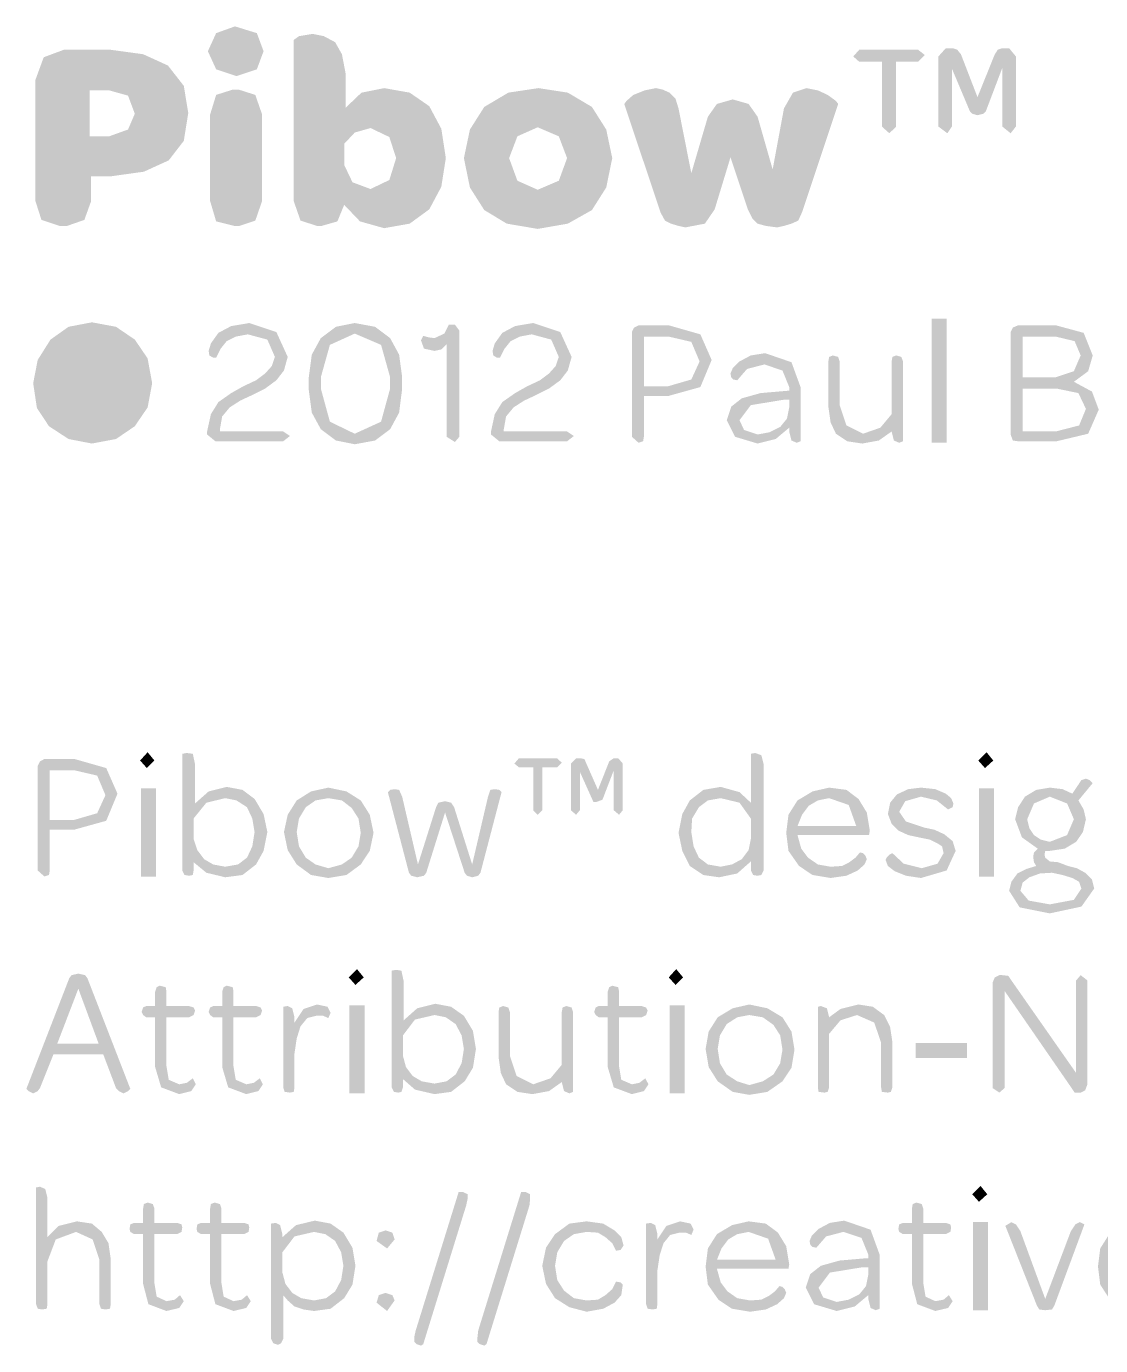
# Model space of a CAD drawing. Header units: millimetres. Extents: x 17 to 627, y 20 to 235.
# Drawn here: x 21.34 to 46.5, y 203.78 to 234.69 of the extents above; entities that cross this region are included whole.
import ezdxf

# ---------------------------------------------------------------- set-up
doc = ezdxf.new("R2010")
doc.units = ezdxf.units.MM
doc.layers.add('H', color=7, linetype='CONTINUOUS', lineweight=5)

msp = doc.modelspace()

# ---------------------------------------------------------------- hatches: boundary and pattern name
at = {"layer": 'H', "linetype": 'CONTINUOUS'}
for points in [[(26.264, 233.521), (25.788, 233.68), (25.594, 234.103), (25.788, 234.527), (26.229, 234.685), (26.741, 234.527), (26.899, 234.103), (26.741, 233.68), (26.264, 233.521), (26.264, 233.521)], [(28.787, 230.505), (28.981, 231.034), (29.404, 230.875), (29.845, 231.087), (30.004, 231.599), (29.845, 232.093), (29.404, 232.304), (29.034, 232.198), (28.787, 231.934), (28.787, 231.44), (28.981, 231.034), (28.787, 230.505), (28.628, 230.117), (28.258, 230.011), (28.152, 230.011), (27.764, 230.135), (27.605, 230.593), (27.605, 234.368), (27.728, 234.456), (28.046, 234.509), (28.31, 234.456), (28.575, 234.315), (28.734, 234.033), (28.822, 233.574), (28.822, 232.78), (29.192, 233.133), (29.722, 233.239), (30.321, 233.133), (30.78, 232.816), (31.062, 232.287), (31.168, 231.599), (31.062, 230.928), (30.78, 230.399), (30.321, 230.064), (29.722, 229.958), (29.157, 230.117), (28.787, 230.505), (28.787, 230.505)], [(22.86, 230.593), (22.701, 230.152), (22.296, 230.011), (22.119, 230.011), (21.696, 230.152), (21.555, 230.593), (21.555, 233.433), (21.749, 233.962), (22.225, 234.139), (23.301, 234.139), (24.077, 234.033), (24.659, 233.768), (25.03, 233.292), (25.135, 232.657), (25.03, 232.004), (24.677, 231.546), (24.095, 231.281), (23.336, 231.175), (22.86, 231.175), (22.825, 232.11), (23.283, 232.11), (23.724, 232.269), (23.883, 232.639), (23.724, 233.063), (23.283, 233.186), (22.825, 233.186), (22.825, 232.11), (22.86, 231.175), (22.86, 230.593)], [(40.852, 233.856), (40.711, 233.98), (40.852, 234.139), (42.228, 234.139), (42.386, 234.015), (42.228, 233.856), (41.716, 233.856), (41.716, 232.339), (41.557, 232.181), (41.381, 232.339), (41.381, 233.856), (40.852, 233.856)], [(42.704, 232.339), (42.704, 233.98), (42.88, 234.174), (43.039, 234.174), (43.145, 234.139), (43.233, 234.033), (43.621, 233.027), (44.027, 234.033), (44.097, 234.139), (44.203, 234.174), (44.362, 234.174), (44.521, 233.98), (44.521, 232.339), (44.397, 232.181), (44.203, 232.339), (44.203, 233.715), (43.815, 232.692), (43.762, 232.639), (43.621, 232.604), (43.498, 232.639), (43.445, 232.692), (43.021, 233.698), (43.021, 232.339), (42.915, 232.181), (42.704, 232.339), (42.704, 232.339)], [(25.788, 230.117), (25.647, 230.593), (25.647, 232.622), (25.788, 233.08), (26.176, 233.204), (26.317, 233.204), (26.705, 233.08), (26.864, 232.622), (26.864, 230.593), (26.705, 230.135), (26.335, 230.011), (26.211, 230.011), (25.788, 230.117), (25.788, 230.117)], [(33.32, 229.941), (33.32, 230.858), (33.814, 231.069), (34.008, 231.599), (33.814, 232.11), (33.32, 232.322), (32.844, 232.11), (32.65, 231.599), (32.844, 231.069), (33.32, 230.858), (33.32, 229.941), (32.597, 230.064), (32.068, 230.382), (31.732, 230.911), (31.591, 231.599), (31.732, 232.269), (32.068, 232.798), (32.632, 233.133), (33.338, 233.239), (34.025, 233.133), (34.59, 232.798), (34.925, 232.269), (35.066, 231.599), (34.925, 230.911), (34.59, 230.382), (34.025, 230.064), (33.32, 229.941), (33.32, 229.941)], [(36.777, 229.976), (36.618, 230.011), (36.442, 230.064), (36.301, 230.135), (36.195, 230.329), (35.348, 232.869), (35.401, 232.939), (35.56, 233.08), (35.825, 233.186), (36.089, 233.239), (36.248, 233.204), (36.407, 233.133), (36.548, 232.992), (36.618, 232.763), (36.918, 231.246), (37.306, 232.569), (37.518, 232.869), (37.888, 232.974), (38.259, 232.869), (38.47, 232.569), (38.823, 231.334), (39.088, 232.763), (39.299, 233.133), (39.617, 233.239), (39.882, 233.186), (40.111, 233.08), (40.305, 232.939), (40.358, 232.869), (39.511, 230.329), (39.423, 230.135), (39.264, 230.064), (39.088, 230.011), (38.929, 229.976), (38.664, 230.011), (38.47, 230.064), (38.347, 230.188), (38.241, 230.399), (37.835, 231.616), (37.465, 230.399), (37.236, 230.064), (36.777, 229.976), (36.777, 229.976)], [(42.545, 224.931), (42.898, 224.931), (42.898, 227.842), (42.545, 227.842), (42.545, 224.931)], [(22.878, 224.913), (22.331, 225.019), (21.872, 225.319), (21.59, 225.743), (21.502, 226.325), (21.608, 226.871), (21.908, 227.348), (22.331, 227.648), (22.878, 227.753), (23.442, 227.648), (23.883, 227.348), (24.183, 226.907), (24.289, 226.325), (24.183, 225.76), (23.883, 225.319), (23.442, 225.019), (22.878, 224.913), (22.878, 224.913)], [(22.878, 225.108), (23.354, 225.213), (23.724, 225.443), (23.971, 225.813), (24.042, 226.325), (23.971, 226.801), (23.707, 227.189), (23.336, 227.453), (22.878, 227.542), (22.401, 227.453), (22.031, 227.189), (21.802, 226.818), (21.713, 226.325), (21.819, 225.848), (22.066, 225.443), (22.437, 225.213), (22.878, 225.108), (22.878, 225.108)], [(27.358, 225.196), (27.517, 225.09), (27.358, 224.966), (25.77, 224.966), (25.576, 225.125), (25.576, 225.196), (25.665, 225.601), (25.841, 225.884), (26.141, 226.095), (26.423, 226.254), (26.723, 226.395), (26.935, 226.554), (27.093, 226.73), (27.164, 226.942), (26.988, 227.348), (26.529, 227.471), (26.247, 227.418), (26.035, 227.312), (25.894, 227.136), (25.788, 226.924), (25.718, 226.924), (25.629, 226.977), (25.612, 227.083), (25.665, 227.259), (25.841, 227.506), (26.141, 227.665), (26.564, 227.736), (27.199, 227.524), (27.464, 226.942), (27.376, 226.624), (27.199, 226.395), (26.935, 226.201), (26.617, 226.042), (26.353, 225.919), (26.106, 225.76), (25.929, 225.548), (25.876, 225.249), (25.876, 225.196), (27.358, 225.196)], [(29.034, 224.896), (29.034, 225.143), (29.651, 225.425), (29.863, 226.201), (29.863, 226.466), (29.651, 227.224), (29.034, 227.489), (28.452, 227.224), (28.24, 226.466), (28.24, 226.201), (28.452, 225.425), (29.034, 225.143), (29.034, 224.896), (28.593, 224.984), (28.24, 225.249), (28.028, 225.637), (27.958, 226.166), (27.958, 226.466), (28.028, 226.995), (28.24, 227.383), (28.593, 227.648), (29.034, 227.736), (29.51, 227.648), (29.863, 227.383), (30.074, 226.995), (30.145, 226.466), (30.145, 226.201), (30.074, 225.637), (29.863, 225.249), (29.51, 224.984), (29.034, 224.896), (29.034, 224.896)], [(31.062, 227.118), (30.903, 227.083), (30.656, 227.136), (30.586, 227.33), (30.639, 227.436), (30.762, 227.401), (30.903, 227.383), (31.133, 227.489), (31.238, 227.7), (31.38, 227.7), (31.485, 227.559), (31.485, 225.072), (31.38, 224.949), (31.186, 225.072), (31.186, 227.242), (31.062, 227.118), (31.062, 227.118)], [(34.008, 225.196), (34.167, 225.09), (34.008, 224.966), (32.42, 224.966), (32.226, 225.125), (32.226, 225.196), (32.314, 225.601), (32.491, 225.884), (32.791, 226.095), (33.073, 226.254), (33.373, 226.395), (33.584, 226.554), (33.743, 226.73), (33.814, 226.942), (33.637, 227.348), (33.179, 227.471), (32.897, 227.418), (32.685, 227.312), (32.544, 227.136), (32.438, 226.924), (32.367, 226.924), (32.279, 226.977), (32.262, 227.083), (32.314, 227.259), (32.491, 227.506), (32.791, 227.665), (33.214, 227.736), (33.849, 227.524), (34.114, 226.942), (34.025, 226.624), (33.849, 226.395), (33.584, 226.201), (33.267, 226.042), (33.002, 225.919), (32.755, 225.76), (32.579, 225.548), (32.526, 225.249), (32.526, 225.196), (34.008, 225.196)], [(35.807, 225.072), (35.789, 224.966), (35.683, 224.931), (35.525, 225.072), (35.525, 227.524), (35.578, 227.63), (35.683, 227.683), (36.389, 227.683), (37.13, 227.471), (37.394, 226.871), (37.13, 226.236), (36.371, 226.025), (36.371, 226.254), (36.918, 226.413), (37.112, 226.836), (36.918, 227.295), (36.389, 227.418), (35.807, 227.418), (35.807, 226.254), (36.371, 226.254), (36.371, 226.025), (35.807, 226.025), (35.807, 225.072)], [(44.45, 224.984), (44.397, 225.125), (44.397, 227.524), (44.45, 227.63), (44.573, 227.683), (45.455, 227.683), (46.108, 227.506), (46.32, 226.977), (46.214, 226.607), (45.879, 226.36), (45.879, 226.607), (46.038, 226.977), (45.896, 227.312), (45.455, 227.418), (44.679, 227.418), (44.679, 226.466), (45.455, 226.466), (45.879, 226.607), (45.879, 226.36), (46.302, 226.131), (46.461, 225.707), (46.214, 225.143), (45.473, 224.966), (45.455, 225.196), (46.002, 225.337), (46.161, 225.725), (45.985, 226.095), (45.473, 226.201), (44.679, 226.201), (44.679, 225.196), (45.455, 225.196), (45.473, 224.966), (44.573, 224.966), (44.45, 224.984), (44.45, 224.984)], [(22.913, 225.548), (22.613, 225.637), (22.384, 225.76), (22.225, 226.007), (22.172, 226.325), (22.225, 226.607), (22.384, 226.854), (22.613, 227.013), (22.913, 227.083), (23.195, 227.013), (23.407, 226.907), (23.495, 226.748), (23.46, 226.66), (23.354, 226.607), (23.178, 226.766), (22.913, 226.854), (22.719, 226.801), (22.56, 226.695), (22.454, 226.536), (22.437, 226.325), (22.454, 226.113), (22.56, 225.954), (22.719, 225.848), (22.931, 225.795), (23.195, 225.866), (23.354, 226.06), (23.442, 226.025), (23.495, 225.919), (23.407, 225.743), (23.23, 225.601), (22.913, 225.548), (22.913, 225.548)], [(39.211, 226.236), (39.053, 226.624), (38.629, 226.766), (38.223, 226.66), (37.994, 226.395), (37.906, 226.413), (37.853, 226.466), (37.835, 226.554), (37.888, 226.677), (38.047, 226.836), (38.312, 226.977), (38.647, 227.03), (39.264, 226.818), (39.476, 226.236), (39.476, 224.966), (39.388, 224.931), (39.264, 224.984), (39.211, 225.196), (39.211, 225.284), (38.894, 225.019), (38.753, 225.178), (39, 225.302), (39.158, 225.496), (39.211, 225.76), (39.211, 225.937), (39.07, 225.937), (38.312, 225.813), (38.047, 225.46), (38.153, 225.231), (38.47, 225.125), (38.753, 225.178), (38.894, 225.019), (38.47, 224.913), (37.941, 225.072), (37.747, 225.46), (37.853, 225.778), (38.1, 225.972), (38.541, 226.095), (39.158, 226.148), (39.211, 226.148), (39.211, 226.236)], [(41.31, 224.984), (40.922, 224.913), (40.569, 224.966), (40.305, 225.143), (40.181, 225.407), (40.128, 225.778), (40.128, 226.836), (40.146, 226.942), (40.234, 226.977), (40.358, 226.942), (40.393, 226.836), (40.393, 225.813), (40.552, 225.337), (40.94, 225.143), (41.346, 225.284), (41.61, 225.601), (41.61, 226.836), (41.628, 226.942), (41.716, 226.977), (41.839, 226.942), (41.875, 226.836), (41.875, 224.966), (41.787, 224.931), (41.663, 224.984), (41.61, 225.196), (41.31, 224.984), (41.31, 224.984)], [(24.165, 217.311), (24.007, 217.488), (24.183, 217.682), (24.342, 217.488), (24.165, 217.311), (24.165, 217.311)], [(25.259, 214.912), (25.241, 214.806), (25.153, 214.789), (25.047, 214.806), (24.994, 214.912), (24.994, 217.646), (25.1, 217.664), (25.241, 217.646), (25.294, 217.399), (25.294, 216.482), (25.612, 216.764), (26.035, 216.87), (26.405, 216.8), (26.688, 216.588), (26.899, 216.235), (26.988, 215.812), (26.899, 215.371), (26.723, 215.053), (26.405, 214.806), (26, 214.753), (26, 215), (26.3, 215.053), (26.511, 215.212), (26.635, 215.477), (26.688, 215.812), (26.635, 216.129), (26.511, 216.394), (26.264, 216.553), (26, 216.606), (25.559, 216.5), (25.259, 216.129), (25.259, 215.653), (25.347, 215.388), (25.506, 215.177), (25.718, 215.053), (26, 215), (26, 214.753), (25.559, 214.859), (25.259, 215.106), (25.259, 214.912)], [(38.312, 217.646), (38.418, 217.664), (38.559, 217.611), (38.612, 217.399), (38.612, 214.912), (38.559, 214.806), (38.47, 214.789), (38.365, 214.806), (38.312, 214.912), (38.312, 215.124), (38.1, 215.177), (38.259, 215.388), (38.312, 215.653), (38.312, 216.129), (38.047, 216.5), (37.606, 216.606), (37.306, 216.553), (37.095, 216.394), (36.936, 216.129), (36.918, 215.812), (36.971, 215.477), (37.095, 215.212), (37.306, 215.053), (37.606, 215), (37.871, 215.053), (38.1, 215.177), (38.312, 215.124), (37.994, 214.842), (37.571, 214.753), (37.2, 214.806), (36.883, 215.018), (36.707, 215.371), (36.618, 215.794), (36.707, 216.235), (36.883, 216.553), (37.2, 216.8), (37.606, 216.87), (38.047, 216.747), (38.312, 216.5), (38.312, 217.646)], [(43.797, 217.311), (43.639, 217.488), (43.833, 217.682), (43.991, 217.488), (43.797, 217.311), (43.797, 217.311)], [(21.89, 214.912), (21.872, 214.806), (21.766, 214.771), (21.608, 214.912), (21.608, 217.364), (21.661, 217.47), (21.766, 217.523), (22.472, 217.523), (23.213, 217.311), (23.477, 216.711), (23.213, 216.076), (22.454, 215.865), (22.454, 216.094), (23.001, 216.253), (23.195, 216.676), (23.001, 217.135), (22.472, 217.258), (21.89, 217.258), (21.89, 216.094), (22.454, 216.094), (22.454, 215.865), (21.89, 215.865), (21.89, 214.912)], [(32.879, 217.329), (32.773, 217.417), (32.879, 217.54), (33.778, 217.54), (33.884, 217.435), (33.778, 217.329), (33.426, 217.329), (33.426, 216.323), (33.32, 216.218), (33.214, 216.323), (33.214, 217.329), (32.879, 217.329)], [(34.096, 216.323), (34.096, 217.417), (34.219, 217.54), (34.325, 217.54), (34.413, 217.523), (34.731, 216.8), (34.996, 217.47), (35.101, 217.54), (35.207, 217.54), (35.313, 217.417), (35.313, 216.323), (35.225, 216.218), (35.101, 216.323), (35.101, 217.258), (34.837, 216.57), (34.696, 216.517), (34.625, 216.517), (34.308, 217.223), (34.308, 216.323), (34.219, 216.218), (34.096, 216.323), (34.096, 216.323)], [(45.985, 216.923), (46.055, 217.029), (46.161, 217.064), (46.249, 217.029), (46.32, 216.958), (45.985, 216.553), (46.108, 216.341), (46.161, 216.112), (46.09, 215.812), (45.932, 215.583), (45.667, 215.424), (45.314, 215.371), (45.314, 215.583), (45.72, 215.741), (45.879, 216.112), (45.72, 216.482), (45.314, 216.641), (44.944, 216.482), (44.785, 216.112), (44.838, 215.9), (44.944, 215.741), (45.103, 215.635), (45.314, 215.583), (45.314, 215.371), (45.208, 215.371), (45.191, 215.283), (45.208, 215.212), (45.314, 215.124), (45.508, 215.106), (45.738, 215.018), (45.949, 214.965), (46.143, 214.859), (46.302, 214.701), (46.355, 214.489), (46.055, 214.066), (45.314, 213.907), (44.609, 214.048), (44.362, 214.436), (44.415, 214.648), (44.556, 214.842), (44.768, 214.948), (44.997, 215.018), (45.085, 214.842), (44.838, 214.753), (44.679, 214.63), (44.626, 214.436), (44.82, 214.207), (45.314, 214.118), (45.879, 214.224), (46.055, 214.489), (46.002, 214.648), (45.843, 214.736), (45.614, 214.806), (45.367, 214.859), (45.085, 214.842), (44.997, 215.018), (44.944, 215.106), (44.926, 215.23), (44.944, 215.336), (45.032, 215.424), (44.662, 215.688), (44.503, 216.112), (44.573, 216.394), (44.732, 216.641), (44.997, 216.8), (45.314, 216.853), (45.614, 216.817), (45.843, 216.711), (45.985, 216.923)], [(24.024, 214.771), (24.377, 214.771), (24.377, 216.835), (24.024, 216.835), (24.024, 214.771)], [(28.416, 214.736), (28.011, 214.806), (27.675, 215.053), (27.464, 215.388), (27.376, 215.812), (27.464, 216.218), (27.675, 216.553), (28.011, 216.764), (28.116, 216.553), (27.887, 216.394), (27.728, 216.129), (27.675, 215.812), (27.728, 215.477), (27.887, 215.212), (28.116, 215.053), (28.416, 214.965), (28.734, 215.053), (28.963, 215.212), (29.122, 215.477), (29.175, 215.794), (29.122, 216.129), (28.963, 216.376), (28.734, 216.553), (28.416, 216.606), (28.116, 216.553), (28.011, 216.764), (28.416, 216.853), (28.84, 216.764), (29.175, 216.553), (29.386, 216.218), (29.475, 215.794), (29.386, 215.371), (29.175, 215.053), (28.84, 214.806), (28.416, 214.736), (28.416, 214.736)], [(30.498, 214.753), (30.357, 214.789), (30.304, 214.859), (29.81, 216.747), (29.863, 216.8), (29.968, 216.817), (30.074, 216.8), (30.145, 216.641), (30.515, 215.053), (30.939, 216.394), (30.992, 216.5), (31.15, 216.535), (31.291, 216.5), (31.362, 216.394), (31.785, 215.053), (32.156, 216.641), (32.209, 216.8), (32.314, 216.817), (32.42, 216.8), (32.473, 216.747), (31.979, 214.859), (31.926, 214.789), (31.785, 214.753), (31.662, 214.789), (31.609, 214.859), (31.15, 216.27), (30.709, 214.859), (30.656, 214.789), (30.498, 214.753), (30.498, 214.753)], [(39.493, 215.424), (39.652, 215.212), (39.882, 215.053), (40.181, 215), (40.446, 215.018), (40.622, 215.106), (40.763, 215.212), (40.869, 215.336), (40.94, 215.318), (40.993, 215.265), (41.028, 215.177), (40.975, 215.053), (40.816, 214.912), (40.552, 214.789), (40.181, 214.736), (39.758, 214.806), (39.441, 215.018), (39.194, 215.371), (39.141, 215.794), (39.194, 216.218), (39.405, 216.553), (39.758, 216.764), (40.146, 216.853), (40.552, 216.8), (40.834, 216.588), (41.028, 216.27), (41.099, 215.847), (41.081, 215.741), (40.975, 215.741), (39.405, 215.741), (39.405, 215.953), (40.781, 215.953), (40.605, 216.447), (40.146, 216.606), (39.882, 216.553), (39.67, 216.429), (39.511, 216.218), (39.405, 215.953), (39.405, 215.741), (39.493, 215.424), (39.493, 215.424)], [(42.298, 214.736), (41.945, 214.789), (41.681, 214.895), (41.522, 215.018), (41.469, 215.159), (41.504, 215.23), (41.557, 215.283), (41.628, 215.318), (41.892, 215.071), (42.316, 214.965), (42.686, 215.071), (42.827, 215.318), (42.792, 215.477), (42.686, 215.547), (42.51, 215.635), (42.245, 215.688), (41.998, 215.741), (41.769, 215.847), (41.61, 216.006), (41.522, 216.235), (41.575, 216.5), (41.734, 216.694), (41.998, 216.817), (42.298, 216.853), (42.633, 216.817), (42.88, 216.711), (43.004, 216.606), (43.057, 216.482), (43.039, 216.394), (42.933, 216.341), (42.668, 216.553), (42.298, 216.641), (41.928, 216.535), (41.787, 216.288), (41.945, 216.059), (42.369, 215.918), (42.616, 215.865), (42.845, 215.759), (43.039, 215.6), (43.109, 215.371), (42.898, 214.912), (42.298, 214.736), (42.298, 214.736)], [(43.656, 214.771), (44.009, 214.771), (44.009, 216.835), (43.656, 216.835), (43.656, 214.771)], [(21.978, 210.608), (22.066, 210.855), (23.036, 210.855), (22.56, 212.143), (22.066, 210.855), (21.978, 210.608), (21.661, 209.815), (21.608, 209.744), (21.502, 209.691), (21.396, 209.744), (21.343, 209.797), (22.348, 212.39), (22.401, 212.46), (22.56, 212.496), (22.719, 212.46), (22.772, 212.39), (23.777, 209.797), (23.724, 209.744), (23.618, 209.691), (23.513, 209.744), (23.442, 209.815), (23.142, 210.608), (21.978, 210.608)], [(29.051, 212.231), (28.893, 212.408), (29.087, 212.602), (29.245, 212.408), (29.051, 212.231), (29.051, 212.231)], [(30.163, 209.832), (30.127, 209.726), (30.057, 209.709), (29.951, 209.726), (29.898, 209.832), (29.898, 212.566), (30.004, 212.584), (30.127, 212.566), (30.18, 212.319), (30.18, 211.402), (30.498, 211.684), (30.921, 211.79), (31.291, 211.72), (31.591, 211.508), (31.803, 211.155), (31.873, 210.732), (31.803, 210.291), (31.609, 209.973), (31.291, 209.726), (30.903, 209.673), (30.903, 209.92), (31.186, 209.973), (31.397, 210.132), (31.538, 210.397), (31.591, 210.732), (31.538, 211.049), (31.397, 211.314), (31.168, 211.473), (30.903, 211.526), (30.445, 211.42), (30.163, 211.049), (30.163, 210.573), (30.233, 210.308), (30.392, 210.097), (30.603, 209.973), (30.903, 209.92), (30.903, 209.673), (30.445, 209.779), (30.163, 210.026), (30.163, 209.832)], [(36.548, 212.231), (36.389, 212.408), (36.565, 212.602), (36.724, 212.408), (36.548, 212.231), (36.548, 212.231)], [(43.974, 209.815), (43.974, 212.284), (44.027, 212.408), (44.133, 212.46), (44.203, 212.46), (44.344, 212.443), (44.415, 212.337), (45.932, 210.167), (45.932, 212.337), (46.038, 212.46), (46.196, 212.337), (46.196, 209.903), (46.143, 209.762), (46.038, 209.709), (45.896, 209.709), (45.826, 209.815), (44.256, 212.09), (44.256, 209.815), (44.133, 209.709), (43.974, 209.815), (43.974, 209.815)], [(24.148, 211.473), (24.077, 211.526), (24.042, 211.596), (24.077, 211.702), (24.148, 211.737), (24.359, 211.737), (24.359, 212.072), (24.395, 212.178), (24.465, 212.213), (24.606, 212.178), (24.624, 212.072), (24.624, 211.737), (25.153, 211.737), (25.259, 211.702), (25.294, 211.631), (25.259, 211.526), (25.153, 211.473), (24.624, 211.473), (24.624, 210.326), (24.677, 210.009), (24.924, 209.903), (25.1, 209.938), (25.241, 210.044), (25.312, 209.903), (25.206, 209.744), (24.924, 209.673), (24.5, 209.832), (24.359, 210.308), (24.359, 211.473), (24.148, 211.473)], [(25.718, 211.473), (25.647, 211.526), (25.612, 211.596), (25.647, 211.702), (25.718, 211.737), (25.929, 211.737), (25.929, 212.072), (25.964, 212.178), (26.035, 212.213), (26.176, 212.178), (26.194, 212.072), (26.194, 211.737), (26.723, 211.737), (26.829, 211.702), (26.864, 211.631), (26.829, 211.526), (26.723, 211.473), (26.194, 211.473), (26.194, 210.326), (26.247, 210.009), (26.494, 209.903), (26.67, 209.938), (26.811, 210.044), (26.882, 209.903), (26.776, 209.744), (26.494, 209.673), (26.07, 209.832), (25.929, 210.308), (25.929, 211.473), (25.718, 211.473)], [(34.749, 211.473), (34.678, 211.526), (34.643, 211.596), (34.678, 211.702), (34.749, 211.737), (34.96, 211.737), (34.96, 212.072), (34.996, 212.178), (35.066, 212.213), (35.207, 212.178), (35.225, 212.072), (35.225, 211.737), (35.754, 211.737), (35.86, 211.702), (35.895, 211.631), (35.86, 211.526), (35.754, 211.473), (35.225, 211.473), (35.225, 210.326), (35.278, 210.009), (35.525, 209.903), (35.701, 209.938), (35.842, 210.044), (35.913, 209.903), (35.807, 209.744), (35.525, 209.673), (35.101, 209.832), (34.96, 210.308), (34.96, 211.473), (34.749, 211.473)], [(28.152, 211.773), (28.399, 211.72), (28.469, 211.578), (28.416, 211.455), (28.293, 211.508), (28.134, 211.508), (27.922, 211.455), (27.764, 211.261), (27.675, 210.979), (27.623, 210.626), (27.623, 209.832), (27.605, 209.726), (27.517, 209.709), (27.393, 209.726), (27.358, 209.832), (27.358, 211.72), (27.464, 211.737), (27.57, 211.684), (27.623, 211.473), (27.623, 211.349), (27.834, 211.667), (28.152, 211.773), (28.152, 211.773)], [(28.91, 209.691), (29.263, 209.691), (29.263, 211.755), (28.91, 211.755), (28.91, 209.691)], [(33.584, 209.744), (33.196, 209.673), (32.844, 209.726), (32.579, 209.903), (32.456, 210.167), (32.403, 210.538), (32.403, 211.596), (32.42, 211.702), (32.508, 211.737), (32.632, 211.702), (32.667, 211.596), (32.667, 210.573), (32.826, 210.097), (33.214, 209.903), (33.62, 210.044), (33.884, 210.361), (33.884, 211.596), (33.902, 211.702), (33.99, 211.737), (34.114, 211.702), (34.149, 211.596), (34.149, 209.726), (34.061, 209.691), (33.937, 209.744), (33.884, 209.956), (33.584, 209.744), (33.584, 209.744)], [(36.407, 209.691), (36.759, 209.691), (36.759, 211.755), (36.407, 211.755), (36.407, 209.691)], [(38.276, 209.656), (37.888, 209.726), (37.536, 209.973), (37.324, 210.308), (37.253, 210.732), (37.324, 211.138), (37.536, 211.473), (37.888, 211.684), (37.994, 211.473), (37.747, 211.314), (37.588, 211.049), (37.536, 210.732), (37.588, 210.397), (37.747, 210.132), (37.994, 209.973), (38.276, 209.885), (38.594, 209.973), (38.841, 210.132), (39, 210.397), (39.053, 210.714), (39, 211.049), (38.841, 211.296), (38.594, 211.473), (38.276, 211.526), (37.994, 211.473), (37.888, 211.684), (38.276, 211.773), (38.7, 211.684), (39.053, 211.473), (39.264, 211.138), (39.335, 210.714), (39.264, 210.291), (39.053, 209.973), (38.7, 209.726), (38.276, 209.656), (38.276, 209.656)], [(40.411, 211.667), (40.834, 211.773), (41.169, 211.72), (41.434, 211.526), (41.575, 211.243), (41.628, 210.891), (41.628, 209.832), (41.593, 209.726), (41.522, 209.709), (41.381, 209.726), (41.363, 209.832), (41.363, 210.873), (41.204, 211.349), (40.799, 211.526), (40.411, 211.402), (40.146, 211.085), (40.146, 209.832), (40.111, 209.726), (40.04, 209.709), (39.899, 209.726), (39.882, 209.832), (39.882, 211.72), (39.952, 211.737), (40.093, 211.684), (40.146, 211.473), (40.411, 211.667), (40.411, 211.667)], [(42.175, 210.52), (43.374, 210.52), (43.374, 210.873), (42.175, 210.873), (42.175, 210.52)], [(22.102, 206.587), (22.525, 206.693), (22.878, 206.64), (23.107, 206.446), (23.266, 206.181), (23.319, 205.811), (23.319, 204.752), (23.301, 204.646), (23.195, 204.629), (23.089, 204.646), (23.054, 204.752), (23.054, 205.793), (22.895, 206.269), (22.507, 206.446), (22.031, 206.269), (21.837, 205.758), (21.837, 204.752), (21.819, 204.646), (21.713, 204.629), (21.608, 204.646), (21.572, 204.752), (21.572, 207.486), (21.661, 207.504), (21.784, 207.451), (21.837, 207.239), (21.837, 206.322), (22.102, 206.587), (22.102, 206.587)], [(30.586, 203.782), (30.48, 203.817), (30.427, 203.87), (30.427, 203.976), (30.462, 204.135), (31.468, 207.38), (31.574, 207.38), (31.679, 207.328), (31.679, 207.222), (31.644, 207.063), (30.639, 203.817), (30.586, 203.782), (30.586, 203.782)], [(32.068, 203.782), (31.962, 203.817), (31.909, 203.87), (31.909, 203.976), (31.926, 204.135), (32.932, 207.38), (33.038, 207.38), (33.143, 207.328), (33.143, 207.222), (33.126, 207.063), (32.12, 203.817), (32.068, 203.782), (32.068, 203.782)], [(43.656, 207.151), (43.498, 207.328), (43.692, 207.522), (43.85, 207.328), (43.656, 207.151), (43.656, 207.151)], [(23.865, 206.393), (23.777, 206.446), (23.76, 206.516), (23.777, 206.622), (23.865, 206.657), (24.077, 206.657), (24.077, 206.992), (24.095, 207.098), (24.183, 207.133), (24.306, 207.098), (24.342, 206.992), (24.342, 206.657), (24.871, 206.657), (24.977, 206.622), (24.994, 206.551), (24.977, 206.446), (24.871, 206.393), (24.342, 206.393), (24.342, 205.246), (24.395, 204.929), (24.624, 204.823), (24.818, 204.858), (24.941, 204.964), (25.03, 204.823), (24.924, 204.664), (24.624, 204.593), (24.201, 204.752), (24.077, 205.228), (24.077, 206.393), (23.865, 206.393)], [(25.435, 206.393), (25.347, 206.446), (25.329, 206.516), (25.347, 206.622), (25.435, 206.657), (25.647, 206.657), (25.647, 206.992), (25.665, 207.098), (25.753, 207.133), (25.876, 207.098), (25.912, 206.992), (25.912, 206.657), (26.441, 206.657), (26.547, 206.622), (26.564, 206.551), (26.547, 206.446), (26.441, 206.393), (25.912, 206.393), (25.912, 205.246), (25.964, 204.929), (26.194, 204.823), (26.388, 204.858), (26.511, 204.964), (26.599, 204.823), (26.494, 204.664), (26.194, 204.593), (25.77, 204.752), (25.647, 205.228), (25.647, 206.393), (25.435, 206.393)], [(41.875, 206.393), (41.787, 206.446), (41.769, 206.516), (41.787, 206.622), (41.875, 206.657), (42.086, 206.657), (42.086, 206.992), (42.104, 207.098), (42.192, 207.133), (42.316, 207.098), (42.351, 206.992), (42.351, 206.657), (42.88, 206.657), (42.986, 206.622), (43.004, 206.551), (42.986, 206.446), (42.88, 206.393), (42.351, 206.393), (42.351, 205.246), (42.404, 204.929), (42.633, 204.823), (42.827, 204.858), (42.951, 204.964), (43.039, 204.823), (42.933, 204.664), (42.633, 204.593), (42.21, 204.752), (42.086, 205.228), (42.086, 206.393), (41.875, 206.393)], [(27.358, 203.941), (27.305, 203.835), (27.234, 203.8), (27.129, 203.835), (27.076, 203.941), (27.076, 206.64), (27.182, 206.657), (27.287, 206.604), (27.34, 206.393), (27.34, 206.322), (27.658, 206.604), (28.099, 206.71), (28.469, 206.64), (28.769, 206.428), (28.981, 206.075), (29.051, 205.652), (28.981, 205.211), (28.787, 204.893), (28.469, 204.646), (28.081, 204.593), (27.834, 204.629), (27.623, 204.699), (27.464, 204.84), (27.57, 205.017), (27.781, 204.893), (28.081, 204.84), (28.363, 204.893), (28.575, 205.052), (28.716, 205.317), (28.769, 205.652), (28.716, 205.969), (28.575, 206.234), (28.346, 206.393), (28.081, 206.446), (27.623, 206.34), (27.34, 205.969), (27.34, 205.493), (27.411, 205.228), (27.57, 205.017), (27.464, 204.84), (27.358, 204.964), (27.358, 203.941)], [(29.545, 206.234), (29.598, 206.428), (29.757, 206.481), (29.916, 206.428), (29.968, 206.269), (29.792, 206.058), (29.545, 206.234), (29.545, 206.234)], [(34.466, 204.576), (34.061, 204.682), (33.726, 204.893), (33.514, 205.228), (33.426, 205.652), (33.514, 206.075), (33.726, 206.393), (34.061, 206.64), (34.466, 206.693), (34.854, 206.64), (35.119, 206.481), (35.278, 206.322), (35.331, 206.128), (35.26, 206.022), (35.154, 206.005), (35.066, 206.181), (34.907, 206.322), (34.731, 206.428), (34.466, 206.446), (34.167, 206.393), (33.937, 206.234), (33.778, 205.969), (33.726, 205.652), (33.778, 205.317), (33.937, 205.07), (34.167, 204.893), (34.466, 204.84), (34.731, 204.858), (34.907, 204.964), (35.066, 205.105), (35.154, 205.281), (35.26, 205.264), (35.313, 205.211), (35.278, 204.964), (35.119, 204.788), (34.854, 204.646), (34.466, 204.576), (34.466, 204.576)], [(36.654, 206.693), (36.901, 206.64), (36.971, 206.498), (36.918, 206.375), (36.795, 206.428), (36.636, 206.428), (36.424, 206.375), (36.266, 206.181), (36.177, 205.899), (36.124, 205.546), (36.124, 204.752), (36.107, 204.646), (36.019, 204.629), (35.895, 204.646), (35.86, 204.752), (35.86, 206.64), (35.966, 206.657), (36.072, 206.604), (36.124, 206.393), (36.124, 206.269), (36.336, 206.587), (36.654, 206.693), (36.654, 206.693)], [(37.606, 205.264), (37.765, 205.052), (37.994, 204.893), (38.294, 204.84), (38.559, 204.858), (38.735, 204.946), (38.876, 205.052), (38.982, 205.176), (39.053, 205.158), (39.105, 205.105), (39.141, 205.017), (39.088, 204.893), (38.929, 204.752), (38.664, 204.629), (38.294, 204.576), (37.871, 204.646), (37.553, 204.858), (37.306, 205.211), (37.253, 205.634), (37.306, 206.058), (37.518, 206.393), (37.871, 206.604), (38.259, 206.693), (38.664, 206.64), (38.947, 206.428), (39.141, 206.11), (39.211, 205.687), (39.194, 205.581), (39.088, 205.581), (37.518, 205.581), (37.518, 205.793), (38.894, 205.793), (38.717, 206.287), (38.259, 206.446), (37.994, 206.393), (37.783, 206.269), (37.624, 206.058), (37.518, 205.793), (37.518, 205.581), (37.606, 205.264), (37.606, 205.264)], [(41.063, 205.916), (40.905, 206.304), (40.481, 206.446), (40.076, 206.34), (39.846, 206.075), (39.758, 206.093), (39.705, 206.146), (39.688, 206.234), (39.74, 206.357), (39.899, 206.516), (40.164, 206.657), (40.499, 206.71), (41.116, 206.498), (41.328, 205.916), (41.328, 204.646), (41.24, 204.611), (41.116, 204.664), (41.063, 204.876), (41.063, 204.964), (40.746, 204.699), (40.605, 204.858), (40.852, 204.982), (41.01, 205.176), (41.063, 205.44), (41.063, 205.617), (40.922, 205.617), (40.164, 205.493), (39.899, 205.14), (40.005, 204.911), (40.323, 204.805), (40.605, 204.858), (40.746, 204.699), (40.323, 204.593), (39.793, 204.752), (39.599, 205.14), (39.705, 205.458), (39.952, 205.652), (40.393, 205.775), (41.01, 205.828), (41.063, 205.828), (41.063, 205.916)], [(43.515, 204.611), (43.868, 204.611), (43.868, 206.675), (43.515, 206.675), (43.515, 204.611)], [(45.208, 204.876), (45.808, 206.463), (45.914, 206.622), (46.02, 206.675), (46.126, 206.622), (45.42, 204.717), (45.367, 204.629), (45.208, 204.611), (45.067, 204.629), (45.014, 204.717), (44.274, 206.587), (44.415, 206.675), (44.521, 206.622), (44.626, 206.463), (45.208, 204.876)], [(46.778, 205.264), (46.937, 205.052), (47.184, 204.893), (47.466, 204.84), (47.731, 204.858), (47.925, 204.946), (48.048, 205.052), (48.154, 205.176), (48.242, 205.158), (48.295, 205.105), (48.313, 205.017), (48.26, 204.893), (48.101, 204.752), (47.837, 204.629), (47.466, 204.576), (47.043, 204.646), (46.725, 204.858), (46.496, 205.211), (46.443, 205.634), (46.496, 206.058), (46.708, 206.393), (47.043, 206.604), (47.449, 206.693), (47.837, 206.64), (48.137, 206.428), (48.313, 206.11), (48.401, 205.687), (48.366, 205.581), (48.26, 205.581), (46.708, 205.581), (46.708, 205.793), (48.084, 205.793), (47.89, 206.287), (47.449, 206.446), (47.184, 206.393), (46.972, 206.269), (46.814, 206.058), (46.708, 205.793), (46.708, 205.581), (46.778, 205.264), (46.778, 205.264)], [(29.545, 204.788), (29.598, 204.964), (29.757, 205.017), (29.916, 204.964), (29.968, 204.84), (29.792, 204.593), (29.545, 204.788), (29.545, 204.788)]]:
    msp.add_hatch(color=256, dxfattribs=at).paths.add_polyline_path(points)

doc.saveas('drawing.dxf')
